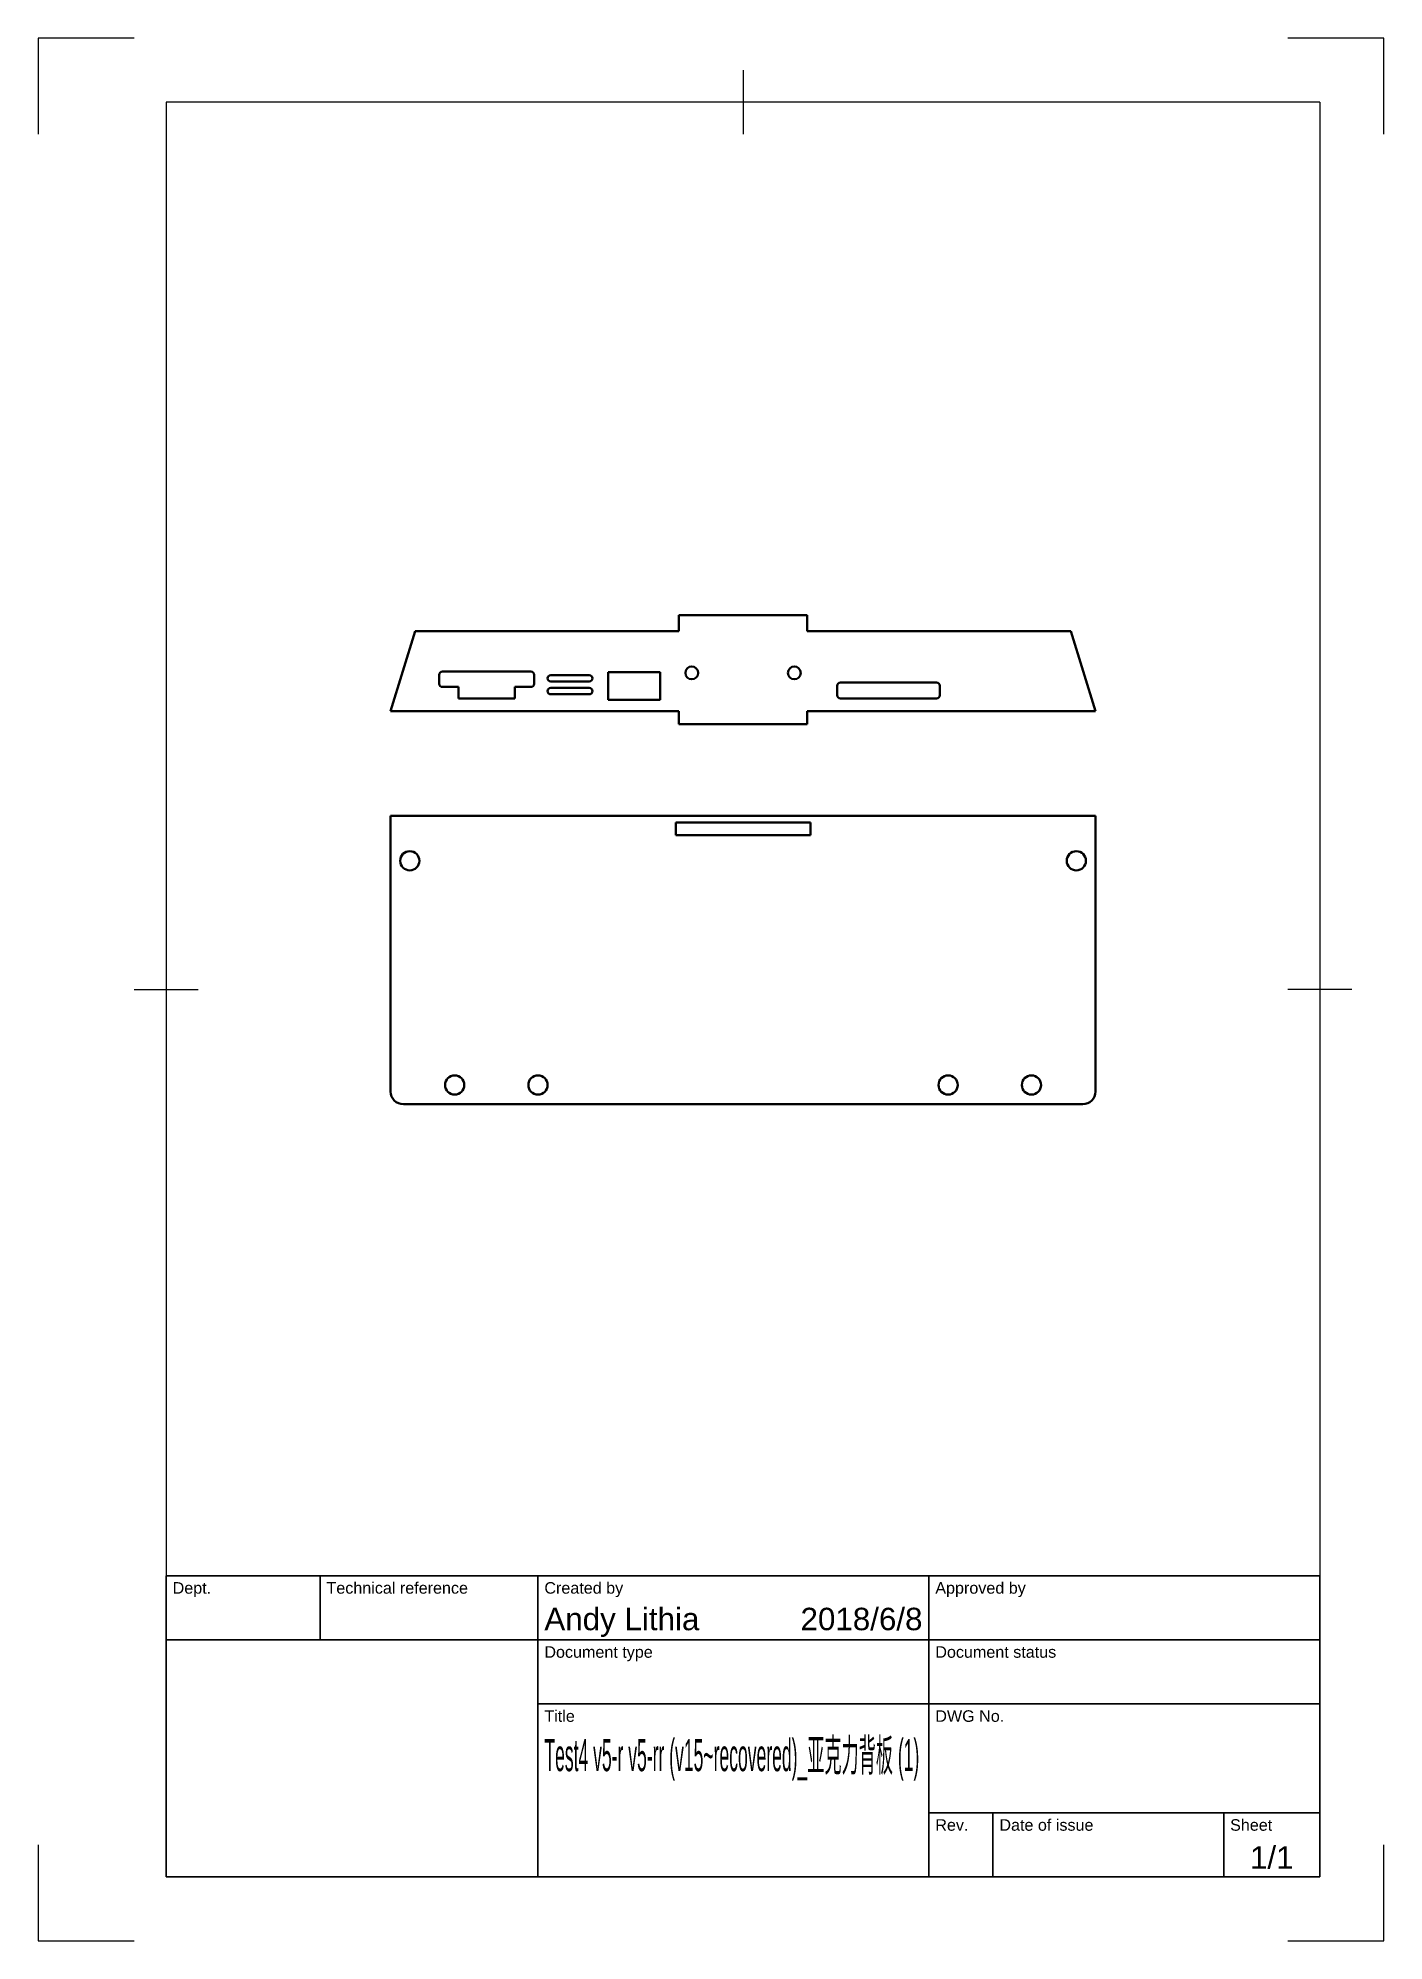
# Model space of a CAD drawing. Header units: millimetres. Extents: x 0 to 210, y 0 to 297.
import ezdxf
from ezdxf.enums import TextEntityAlignment as Align

# ---------------------------------------------------------------- set-up
doc = ezdxf.new("R2010")
doc.units = ezdxf.units.MM
doc.header["$LTSCALE"] = 0.75
for name, color, linetype, lineweight in [('Border', 7, 'Continuous', 25), ('TitleBlock', 7, 'Continuous', 35), ('可见', 7, 'Continuous', 50)]:
    doc.layers.add(name, color=color, linetype=linetype, lineweight=lineweight)
doc.styles.add('FusionTitle', font='arial.ttf')

# ---------------------------------------------------------------- blocks, each defined once
blk = doc.blocks.new('CustomObjectsInViewport3_0')
at = {"layer": '可见', "extrusion": (-1.22465e-16, -1, 0)}
for p, q in [((55, 175.59), (55, 132.59)), ((165, 175.59), (55, 175.59)), ((165, 132.59), (165, 175.59)), ((120.5, 174.59), (99.5, 174.59)), ((99.5, 172.59), (99.5, 174.59)), ((120.5, 172.59), (99.5, 172.59)), ((120.5, 174.59), (120.5, 172.59)), ((57, 130.59), (163, 130.59))]:
    blk.add_line(p, q, dxfattribs=at)
at = {"layer": '可见', "extrusion": (0, 0, -1)}
for centre in [(-58, 168.59), (-162, 168.59), (-65, 133.59), (-78, 133.59), (-142, 133.59), (-155, 133.59)]:
    blk.add_circle(centre, 1.5, dxfattribs=at)
at = {"layer": '可见'}
for centre, start, end in [((57, 132.59), 180, 270), ((163, 132.59), 270, 360)]:
    blk.add_arc(centre, 2, start, end, dxfattribs=at)
blk = doc.blocks.new('CustomObjectsInViewport5_0')
at = {"layer": '可见'}
for p, q in [((100, 206.92), (100, 204.92)), ((120, 206.92), (100, 206.92)), ((120, 204.92), (120, 206.92)), ((58.85, 204.42), (55, 191.92)), ((100, 204.42), (58.85, 204.42)), ((100, 204.92), (100, 204.42)), ((120, 204.42), (120, 204.92)), ((161.15, 204.42), (120, 204.42)), ((165, 191.92), (161.15, 204.42)), ((62.6, 196.22), (62.6, 197.62)), ((63.1, 198.12), (76.9, 198.12)), ((77.4, 197.62), (77.4, 196.22)), ((86.01, 196.57), (79.99, 196.57)), ((80, 197.57), (86, 197.57)), ((88.95, 198.02), (97.05, 198.02)), ((88.95, 193.72), (88.95, 198.02)), ((97.05, 198.02), (97.05, 193.72)), ((125.2, 196.42), (140.2, 196.42)), ((65.6, 195.72), (63.1, 195.72)), ((65.6, 193.92), (65.6, 195.72)), ((65.8, 193.92), (65.6, 193.92)), ((70, 193.92), (65.8, 193.92)), ((74.2, 193.92), (70, 193.92)), ((74.4, 193.92), (74.2, 193.92)), ((74.4, 195.72), (74.4, 193.92)), ((76.9, 195.72), (74.4, 195.72)), ((86.01, 194.57), (79.99, 194.57)), ((80, 195.57), (86, 195.57)), ((97.05, 193.72), (88.95, 193.72)), ((124.7, 194.42), (124.7, 195.92)), ((132.7, 193.92), (125.2, 193.92)), ((140.2, 193.92), (132.7, 193.92)), ((140.7, 195.92), (140.7, 194.42)), ((55, 191.92), (100, 191.92)), ((100, 191.92), (100, 189.92)), ((120, 191.92), (165, 191.92)), ((120, 189.92), (120, 191.92)), ((100, 189.92), (120, 189.92))]:
    blk.add_line(p, q, dxfattribs=at)
at = {"layer": '可见', "extrusion": (0, 0, -1)}
for centre in [(-102, 197.92), (-118, 197.92)]:
    blk.add_circle(centre, 1, dxfattribs=at)
at = {"layer": '可见'}
for centre, start, end in [((63.1, 197.62), 90, 180), ((63.1, 196.22), 180, 270), ((76.9, 197.62), 0, 90), ((76.9, 196.22), 270, 0), ((125.2, 195.92), 90, 180), ((140.2, 195.92), 0, 90), ((125.2, 194.42), 180.0069, 270), ((140.2, 194.42), 269.9996, 0)]:
    blk.add_arc(centre, 0.5, start, end, dxfattribs=at)
at = {"layer": '可见', "extrusion": (0, 0, -1)}
for centre, start, end in [((-80, 197.07), 271.6044, 90), ((-86, 197.07), 90, 268.3955), ((-80, 195.07), 271.6044, 90), ((-86, 195.07), 90, 268.3955)]:
    blk.add_arc(centre, 0.5, start, end, dxfattribs=at)
blk = doc.blocks.new('ISO_A4(P)_SHEET')
at = {"layer": 'Border'}
for p, q in [((15, 297), (0, 297)), ((0, 297), (0, 282)), ((210, 297), (195, 297)), ((210, 282), (210, 297)), ((110, 292), (110, 282)), ((200, 287), (20, 287)), ((20, 287), (20, 10)), ((200, 287), (200, 10)), ((15, 148.5), (25, 148.5)), ((205, 148.5), (195, 148.5)), ((0, 15), (0, 0)), ((210, 0), (210, 15)), ((20, 10), (200, 10)), ((0, 0), (15, 0)), ((195, 0), (210, 0))]:
    blk.add_line(p, q, dxfattribs=at)
blk = doc.blocks.new('ISO_TITLEBLOCK')
at = {"layer": 'TitleBlock'}
for p, q in [((0, 47), (-180, 47)), ((-180, 47), (-180, 0)), ((-156, 37), (-156, 47)), ((-122, 0), (-122, 47)), ((-61, 0), (-61, 47)), ((0, 0), (0, 47)), ((-180, 37), (0, 37)), ((-122, 27), (0, 27)), ((-61, 10), (0, 10)), ((-51, 0), (-51, 10)), ((-15, 0), (-15, 10)), ((-180, 0), (0, 0))]:
    blk.add_line(p, q, dxfattribs=at)
at = {"layer": 'TitleBlock', "style": 'FusionTitle'}
for s, p in [('Dept.', (-179, 46)), ('Technical reference', (-155, 46)), ('Created by', (-121, 46)), ('Approved by', (-60, 46)), ('Document type', (-121, 36)), ('Document status', (-60, 36)), ('Title', (-121, 26)), ('DWG No.', (-60, 26)), ('Rev.', (-60, 9)), ('Date of issue', (-50, 9)), ('Sheet', (-14, 9))]:
    blk.add_text(s, height=1.8, dxfattribs=at).set_placement(p, align=Align.TOP_LEFT)
for tag, p, height in [('DEPT', (-179, 38.5), 3.5), ('TECHNICAL_REFERENCE', (-155, 38.5), 3.5), ('CREATED_BY', (-121, 38.5), 3.5), ('APPROVED_BY', (-60, 38.5), 3.5), ('DOCUMENT_TYPE', (-121, 28.5), 3.5), ('DOCUMENT_STATUS', (-60, 28.5), 3.5), ('TITLE_1', (-121, 16.5), 5), ('TITLE_2', (-121, 9), 5), ('TITLE_3', (-121, 1.5), 5), ('DATE_OF_ISSUE', (-50, 1.5), 3.5)]:
    blk.add_attdef(tag, p, '', height=height, dxfattribs=at)
for tag, p in [('CREATED_DATE', (-62, 38.5)), ('APPROVED_DATE', (-1, 38.5))]:
    blk.add_attdef(tag, text='', height=3.5, dxfattribs=at).set_placement(p, align=Align.RIGHT)
for tag, height, p in [('DRAWING_NUMBER', 5, (-30.5, 16.6)), ('REV', 3.5, (-56, 3.1)), ('SHEET', 3.5, (-7.5, 3.1))]:
    blk.add_attdef(tag, text='', height=height, dxfattribs=at).set_placement(p, align=Align.MIDDLE)

msp = doc.modelspace()

# ---------------------------------------------------------------- block references
for name in ['CustomObjectsInViewport5_0', 'CustomObjectsInViewport3_0']:
    msp.add_blockref(name, (0, 0))
at = {"layer": 'Border'}
msp.add_blockref('ISO_A4(P)_SHEET', (0, 0), dxfattribs=at)
at = {"layer": 'TitleBlock'}
ref = msp.add_blockref('ISO_TITLEBLOCK', (200, 10), dxfattribs=at)
ref.add_attrib('CREATED_DATE', '2018/6/8', dxfattribs={"height": 3.5, "style": 'FusionTitle'}).set_placement((138, 48.5), align=Align.RIGHT)
ref.add_attrib('SHEET', '1/1', dxfattribs={"height": 3.5, "style": 'FusionTitle'}).set_placement((192.5, 13.1), align=Align.MIDDLE)
ref.add_attrib('TITLE_1', 'Test4 v5-r v5-rr (v15~recovered)_亚克力背板 (1)', (79, 26.5), dxfattribs={"height": 5, "style": 'FusionTitle', "width": 0.392194})
ref.add_attrib('CREATED_BY', 'Andy Lithia', (79, 48.5), dxfattribs={"height": 3.5, "style": 'FusionTitle'})

doc.saveas('drawing.dxf')
